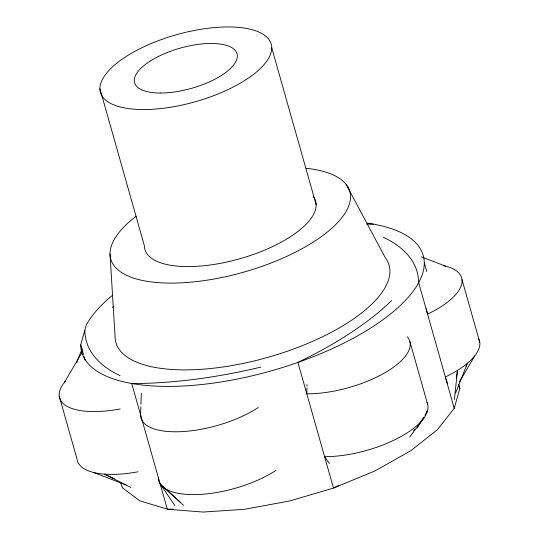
<?xml version="1.0" encoding="UTF-8"?>
<svg xmlns="http://www.w3.org/2000/svg" width="539" height="539" viewBox="0 0 539 539"><rect width="100%" height="100%" fill="white"/><g stroke="black" fill="none" stroke-linecap="round" stroke-linejoin="round"><path stroke-width="0.81" d="M306.92 387.952L306.812 393.834A71.188 27.934 -15.8 0 0 384.017 373.251A71.188 27.934 -15.8 0 0 407.376 336.835M306.954 386.268L306.987 384.59M140.881 406.642L140.618 414.929A71.188 27.934 -15.8 0 0 183.152 431.55A71.188 27.934 -15.8 0 0 258.296 407.518M140.962 404.156L141.306 393.376M454.37 399.554L457.51 370.34L456.257 378.594M120.46 482.304L122.596 487.943L139.776 500.839L167.892 509.267L203.021 512.05L244.551 509.308L289.901 500.926L333.473 488.064L374.807 471.005L410.819 450.719L437.311 429.745L454.236 408.36L459.828 388.41L458.406 384.246M83.437 354.534L80.709 344.866L86.301 324.916A177.446 69.619 -15.8 0 1 112.018 295.648M76.531 362.801L82.144 348.72M455.61 392.965L467.448 363.239L465.965 366.25M64.323 382.569L82.939 350.902M459.45 381.895L474.677 355.989M417.24 428.02L423.661 417.28M424.948 415.138L427.515 410.839L426.558 412.207M413.649 430.627L414.606 429.26M409.64 437.062L424.058 417.806M112.469 307.392L113.628 306.307M391.685 300.54L385.911 305.943A266.165 104.425 -15.8 0 1 307.499 357.694L297.919 362.424L333.473 488.064M334.295 487.775L338.674 485.551M167.892 509.267L173.315 509.133M366.655 224.184L373.251 224.116M421.377 256.854L445.598 266.145M93.402 472.413L126.214 484.999M114.288 478.706L104.384 474.138L130.93 487.472M383.404 237.214L388.868 240.037A266.165 104.425 -15.8 0 1 418.372 278.09L418.682 282.719L454.236 408.36M120.042 375.703L114.578 372.88A266.165 104.425 -15.8 0 1 85.081 334.827L84.764 330.198M164.887 488.469L183.583 505.306M164.375 487.627L160.029 483.638L174.872 505.602M166.854 489.897L180.498 502.415M329.322 463.493L324.586 456.654A71.188 27.934 -15.8 0 0 398.752 437.735A71.188 27.934 -15.8 0 0 426.915 402.323M346.24 184.554L385.028 257.258A141.952 55.692 -15.8 0 1 271.225 356.38A141.952 55.692 -15.8 0 1 115.063 336.659L110.023 254.031M447.363 383.249L445.342 376.95A71.188 27.934 -15.8 0 0 478.679 338.748M462.004 279.593L479.784 342.413M424.274 262.769L426.78 271.629M458.689 384.381L459.828 388.41M409.916 341.665L427.696 404.486M271.723 47.722A88.719 34.806 -15.8 0 1 143.32 109.545A88.719 34.806 -15.8 0 1 142.451 47.472A88.719 34.806 -15.8 0 1 271.723 47.722L316.164 204.773M99.937 88.767L144.378 245.818A88.719 34.806 -15.8 0 0 240.973 258.437A88.719 34.806 -15.8 0 0 313.617 196.897M167.285 509.16L131.732 383.525L141.616 383.424A266.165 104.425 -15.8 0 0 260.768 367.14M83.895 356.144L85.034 360.167M59.216 396.145L76.996 458.965A71.188 27.934 -15.8 0 0 137.971 471.807M426.14 308.524L427.568 314.129A71.188 27.934 -15.8 0 0 443.449 265.646M454.269 406.554L454.444 407.962M306.233 168.309A124.213 48.732 -15.8 0 1 323.804 234.809A124.213 48.732 -15.8 0 1 155.077 282.362A124.213 48.732 -15.8 0 1 136.118 216.254M367.194 223.159A177.446 69.619 -15.8 0 1 322.969 352.728A177.446 69.619 -15.8 0 1 80.709 344.866M120.19 408.993A71.188 27.934 -15.8 0 1 65.239 381.464M276.076 470.338A71.188 27.934 -15.8 0 1 200.926 494.371A71.188 27.934 -15.8 0 1 158.392 477.749M160.326 93.025A53.233 20.886 -15.8 0 0 237.362 55.935A53.233 20.886 -15.8 0 0 159.8 55.78A53.233 20.886 -15.8 0 0 160.326 93.025"/></g></svg>
